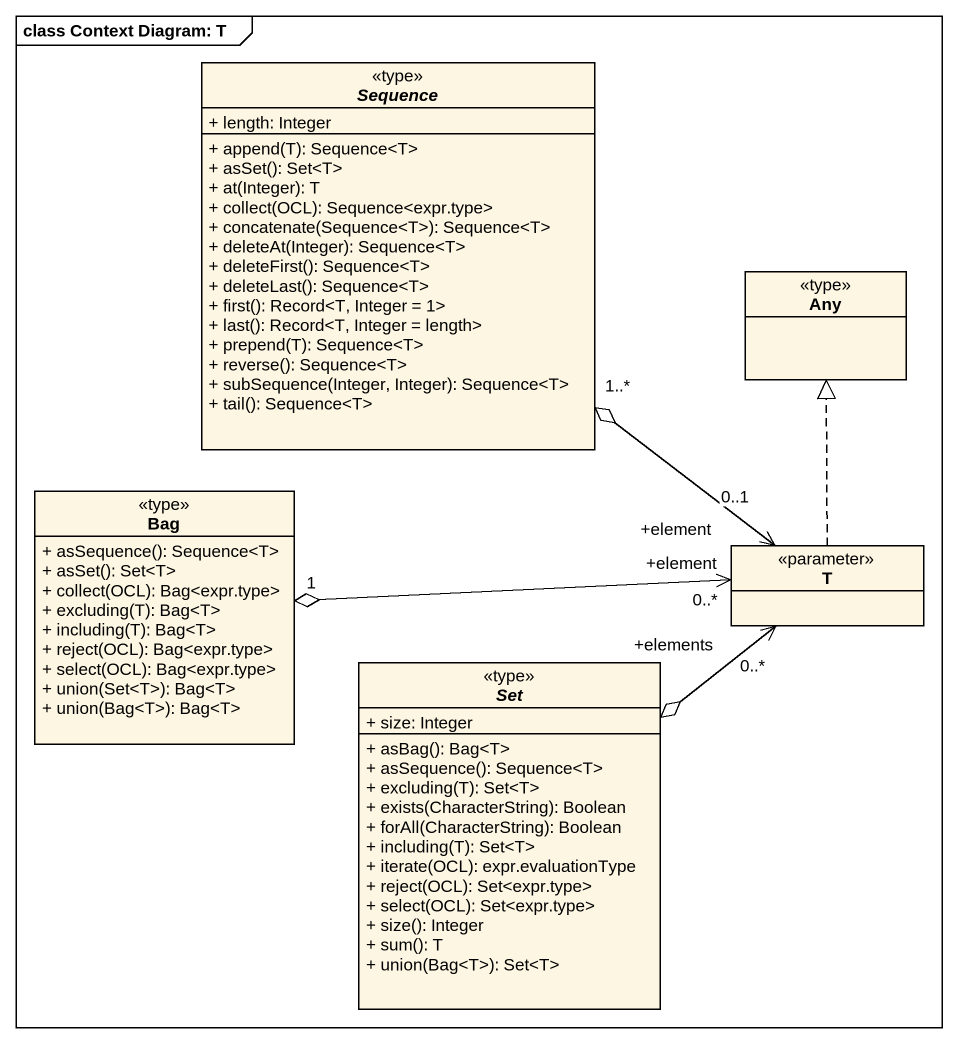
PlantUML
@startuml
mainframe class Context Diagram: T
hide circle
hide empty members
skinparam classAttributeIconSize 0
abstract class Sequence <<type>> {
  + length: Integer
  + append(T): Sequence<T>
  + asSet(): Set<T>
  + at(Integer): T
  + collect(OCL): Sequence<expr.type>
  + concatenate(Sequence<T>): Sequence<T>
  + deleteAt(Integer): Sequence<T>
  + deleteFirst(): Sequence<T>
  + deleteLast(): Sequence<T>
  + first(): Record<T, Integer = 1>
  + last(): Record<T, Integer = length>
  + prepend(T): Sequence<T>
  + reverse(): Sequence<T>
  + subSequence(Integer, Integer): Sequence<T>
  + tail(): Sequence<T>
}
class Any <<type>>
class Bag <<type>> {
  + asSequence(): Sequence<T>
  + asSet(): Set<T>
  + collect(OCL): Bag<expr.type>
  + excluding(T): Bag<T>
  + including(T): Bag<T>
  + reject(OCL): Bag<expr.type>
  + select(OCL): Bag<expr.type>
  + union(Set<T>): Bag<T>
  + union(Bag<T>): Bag<T>
}
class T <<parameter>>
abstract class "Set" as Set_ <<type>> {
  + size: Integer
  + asBag(): Bag<T>
  + asSequence(): Sequence<T>
  + excluding(T): Set<T>
  + exists(CharacterString): Boolean
  + forAll(CharacterString): Boolean
  + including(T): Set<T>
  + iterate(OCL): expr.evaluationType
  + reject(OCL): Set<expr.type>
  + select(OCL): Set<expr.type>
  + size(): Integer
  + sum(): T
  + union(Bag<T>): Set<T>
}
T "+element\n0..1" <-up-o "1..*" Sequence
T .up.|> Any
T "+element\n0..*" <-left-o "1" Bag
Set_ o-up-> "+elements\n0..*" T
@enduml
